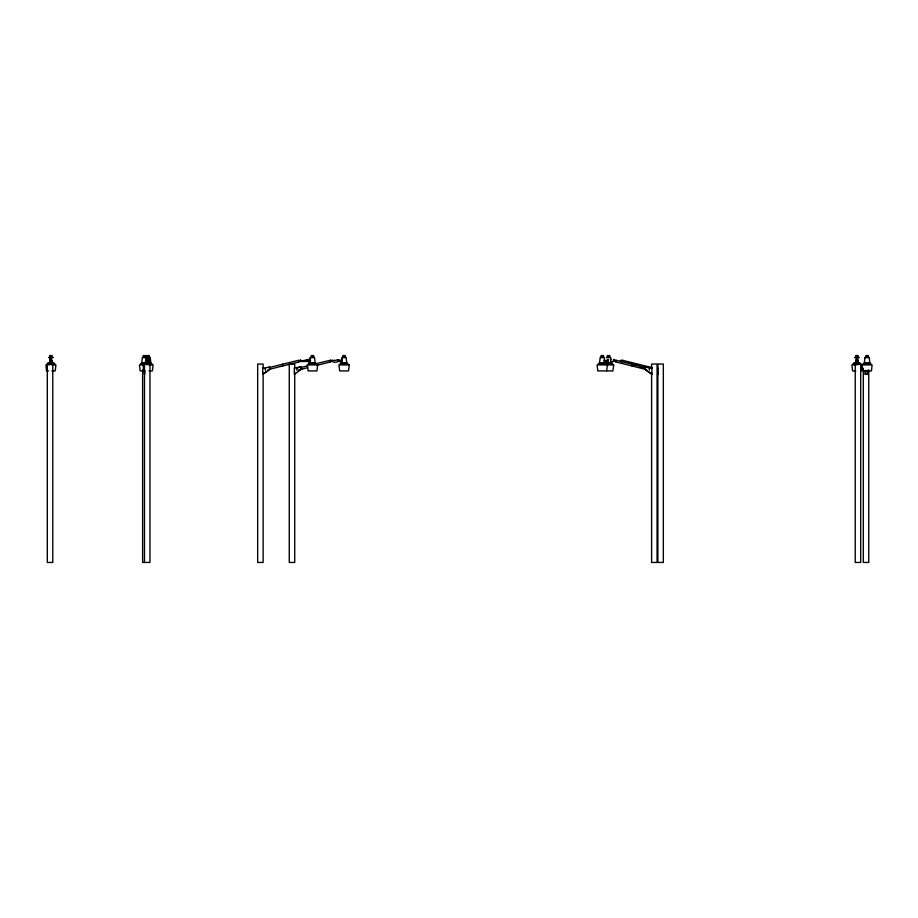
<?xml version="1.0" encoding="UTF-8"?>
<svg xmlns="http://www.w3.org/2000/svg" width="918" height="918" viewBox="0 0 918 918"><rect width="100%" height="100%" fill="white"/><g stroke="black" fill="none" stroke-linecap="round" stroke-linejoin="round"><path stroke-width="1.38" d="M857.389 359.477L858.055 362.702L859.627 362.702M49.801 362.702L50.02 359.833M51.213 359.477L51.947 362.702L51.959 360.625M146.914 361.485L146.983 362.702C145.48 360.2 149.932 358.387 148.28 361.44M148.647 359.626L149.129 362.702L149.072 360.625M857.871 361.118L856.976 359.936L856.976 357.641M51.5 360.476L50.892 357.641M148.682 360.476L148.073 357.641M282.778 364.802L282.733 364.125L282.733 365.961L298.935 361.967L298.935 360.2L269.341 367.51M330.48 361.084L330.526 360.2L315.677 363.792M330.572 361.084L330.537 361.933L330.537 360.223M338.558 359.626C339.958 363.08 330.675 363.092 332.029 360.086C336.263 361.818 339.752 357.24 338.501 361.485L341.714 361.485L341.955 359.626M622.06 361.933L622.071 360.2L651.665 367.51M645.4 367.51L631.986 364.148L631.997 365.961L646.731 369.69M604.274 362.702L604.354 359.477M613.97 360.349L614.016 359.42L614.073 360.269M855.909 362.702L855.897 360.349L857.16 359.408M867.533 370.287L867.441 374.372L865.318 374.372L865.399 370.287M632.043 365.284L632.009 365.938L615.806 361.967L615.806 360.2L631.997 364.125L632.043 364.802M300.427 360.269L300.473 361.554L306.968 361.348L306.968 359.42L306.91 361.485L310.135 361.485C312.889 356.471 301.471 362.713 300.45 359.959M620.579 360.269L620.522 361.52M856.425 357.641L856.356 359.902L856.976 359.936M50.329 357.641L49.836 360.476M147.523 357.641L146.995 360.694M649.382 368.795L649.382 370.092M265.291 368.646L265.291 370.241M296.881 368.646L296.881 370.241M614.303 361.302L614.303 360.269M341.404 362.702L346.763 362.702L346.109 357.641L341.932 357.641L341.691 359.936L342.035 357.641M310.135 361.485L310.009 362.702L308.609 361.485L310.112 362.702M340.199 361.485L341.599 362.702L341.978 357.641M341.599 362.702L341.714 361.485M145.388 362.702L145.985 357.641M282.744 365.938L267.999 369.69M861.956 364.916L861.21 370.918L860.602 370.918M51.672 360.487L50.892 361.52M148.854 360.487L148.211 361.313M615.817 360.223L615.771 361.841M607.785 361.233L607.75 359.42L607.705 361.485M606.603 370.918L607.441 364.916M49.457 364.802L50.283 364.125L51.11 364.802M146.639 364.802L147.465 364.125L148.291 364.802M856.563 364.802L857.401 364.125L858.227 364.802M148.246 361.841C150.104 360.304 145.893 359.581 147.419 361.44M857.894 361.52C858.617 359.167 854.784 360.774 856.93 361.933M51.637 360.705L50.857 361.933M856.196 360.269L856.804 359.661L857.86 360.269M644.62 369.047L652.01 374.372L644.62 369.047L645.274 366.81M644.746 369.047L645.274 368.313M147.396 359.626L146.995 362.702M606.006 361.485L604.629 362.702L604.492 361.485L607.819 361.485M604.606 361.485L604.732 362.702L606.132 361.485M265.405 368.038L262.72 368.038L262.72 374.372L270.11 369.047L269.582 366.81L265.279 368.038M262.835 374.372L270.11 369.047M296.87 368.038L301.173 366.81L294.311 368.038L294.311 374.372L301.701 369.047L301.173 368.313M147.328 359.626L148.716 359.626M51.029 361.313C52.659 359.971 48.597 359.925 50.031 361.703M856.907 359.867L856.173 360.487L856.907 361.52M300.932 367.51L307.633 365.812M298.247 370.023L307.633 367.659M317.031 365.295L330.514 361.933M50.065 361.302L50.203 359.879L51.488 359.925L51.442 357.641M148.073 359.867L147.419 359.959L148.67 359.925M51.465 358.972L50.283 358.949M148.647 358.972L147.477 358.949M857.561 358.972L856.379 358.949M49.652 355.553L52.177 355.553M143.208 355.553L145.732 355.553M146.834 355.553L149.359 355.553M311.191 355.553L313.704 355.553M342.781 355.553L345.294 355.553M601.026 355.553L603.551 355.553M607.303 355.553L609.816 355.553M855.668 355.553L858.192 355.553M865.823 355.553L868.348 355.553M49.492 356.781L52.337 356.781M143.059 356.781L145.893 356.781M146.685 356.781L149.519 356.781M311.03 356.781L313.864 356.781M342.621 356.781L345.455 356.781M600.877 356.781L603.7 356.781M607.142 356.781L609.977 356.781M855.507 356.781L858.353 356.781M865.663 356.781L868.497 356.781M49.01 357.331L52.819 357.331M142.565 357.331L150.001 357.331M310.617 357.331L314.277 357.331M342.207 357.331L345.868 357.331M600.464 357.331L604.113 357.331M606.729 357.331L610.39 357.331M855.025 357.331L858.835 357.331M865.181 357.331L868.99 357.331M48.792 357.641L53.06 357.641M606.488 357.641L610.665 357.641L610.883 359.925M854.819 357.641L859.087 357.641M858.055 360.338L858.055 362.702L858.1 360.625M149.072 360.338L149.141 362.702M338.501 360.338L341.932 360.338M604.274 360.349C605.869 361.933 608.232 358.559 607.819 360.338M306.91 360.625L310.341 360.625L310.341 362.702M338.501 360.625L341.932 360.625L341.932 362.702M604.274 360.636L607.705 360.636M614.096 361.485L610.757 361.485L610.895 362.702L612.283 361.485L610.998 362.702L610.872 361.485M48.206 362.702L50.157 362.702M50.846 362.702L53.611 362.702M147.339 362.702L141.785 362.702L142.324 357.641L150.254 357.641L150.793 362.702L148.028 362.702M604.928 362.702L599.557 362.702L600.211 357.641L604.388 357.641L604.79 362.702M605.823 362.702L611.193 362.702M854.222 362.702L856.964 362.702M47.656 363.184L49.997 363.184M50.834 363.184L54.151 363.184M141.246 363.184L147.178 363.184M148.016 363.184L151.332 363.184M309.251 363.184L315.781 363.184M340.842 363.184L347.371 363.184M598.961 363.184L611.755 363.184M853.671 363.184L856.964 363.184M857.802 363.184L860.166 363.184M863.849 363.184L870.344 363.184M46.875 363.93L49.801 363.93M50.857 363.93L55.023 363.93M140.362 363.93L146.983 363.93M148.039 363.93L152.204 363.93M308.276 363.93L316.607 363.93M339.867 363.93L348.197 363.93M598.123 363.93L612.719 363.93M852.891 363.93L857.022 363.93M858.078 363.93L861.038 363.93M862.977 363.93L871.125 363.93M48.31 364.916L45.9 364.916L46.531 370.918L48.62 370.918M52.108 364.916L55.941 364.916L55.195 370.918L51.89 370.918M144.47 364.916L139.444 364.916L140.19 370.918L144.918 370.918M149.29 364.916L153.122 364.916L152.388 370.918L149.083 370.918M855.714 364.916L851.915 364.916L852.547 370.918L855.817 370.918M860.545 364.916L872.1 364.916L871.469 370.918L862.805 370.918L862.209 366.121M651.424 366.81L651.424 368.313M649.336 368.038L652.01 368.038M658.16 368.038L658.286 374.372L657.747 373.982M865.318 373.982L867.453 373.982M50.892 359.867C49.147 359.833 52.349 359.248 51.523 360.694M857.022 359.626L857.63 359.879L857.527 357.641M857.022 361.348L856.264 360.694M631.515 364.297L636.92 365.628M644.964 367.659C642.084 370.057 637.149 363.907 638.32 364.802M645.159 366.81L649.451 368.038M340.314 361.485L341.703 362.702M51.465 359.626L51.959 362.702M301.586 369.047L301.047 366.81M306.968 359.626L307.037 360.349M622.071 360.2L622.025 361.313M298.924 361.933L298.889 361.313M143.082 364.916L143.713 370.918M144.424 370.287L144.539 374.372L144.539 370.574M148.624 357.641L148.739 362.702M868.772 369.759L868.772 562.447L863.31 562.447L863.31 368.336M867.441 370.574L867.441 374.372M865.318 370.574L865.318 374.372M657.873 368.336L657.873 364.044L663.335 364.044L663.335 562.447L657.873 562.447L657.873 372.616M651.895 368.038L651.895 374.372M651.608 368.336L651.608 364.044L657.07 364.044L657.07 562.447L651.608 562.447L651.608 372.616M294.724 368.336L294.724 364.044L289.262 364.044L289.262 562.447L294.724 562.447L294.724 372.616M263.133 368.336L263.133 364.044L257.671 364.044L257.671 562.447L263.133 562.447L263.133 372.616M144.482 562.447L144.482 364.044L149.955 364.044L149.955 562.447L142.623 562.447L142.623 369.759M610.55 360.074L610.596 359.42L610.55 360.074M310.445 357.641L310.123 359.925L310.341 357.641L314.518 357.641L315.172 362.702L309.859 362.702L310.387 357.641M864.928 357.641L864.389 362.702L869.794 362.702L869.197 357.641L864.928 357.641M317.662 364.916L316.917 370.918L308.138 370.918L307.289 364.916L317.662 364.916M349.253 364.916L348.507 370.918L339.729 370.918L338.88 364.916L349.253 364.916M613.717 364.916L612.868 370.918L597.825 370.918L597.079 364.916L613.717 364.916M52.774 364.044L47.3 364.044L47.3 562.447L52.774 562.447L52.774 364.044M860.705 364.044L855.243 364.044L855.243 562.447L860.705 562.447L860.705 364.044"/></g></svg>
